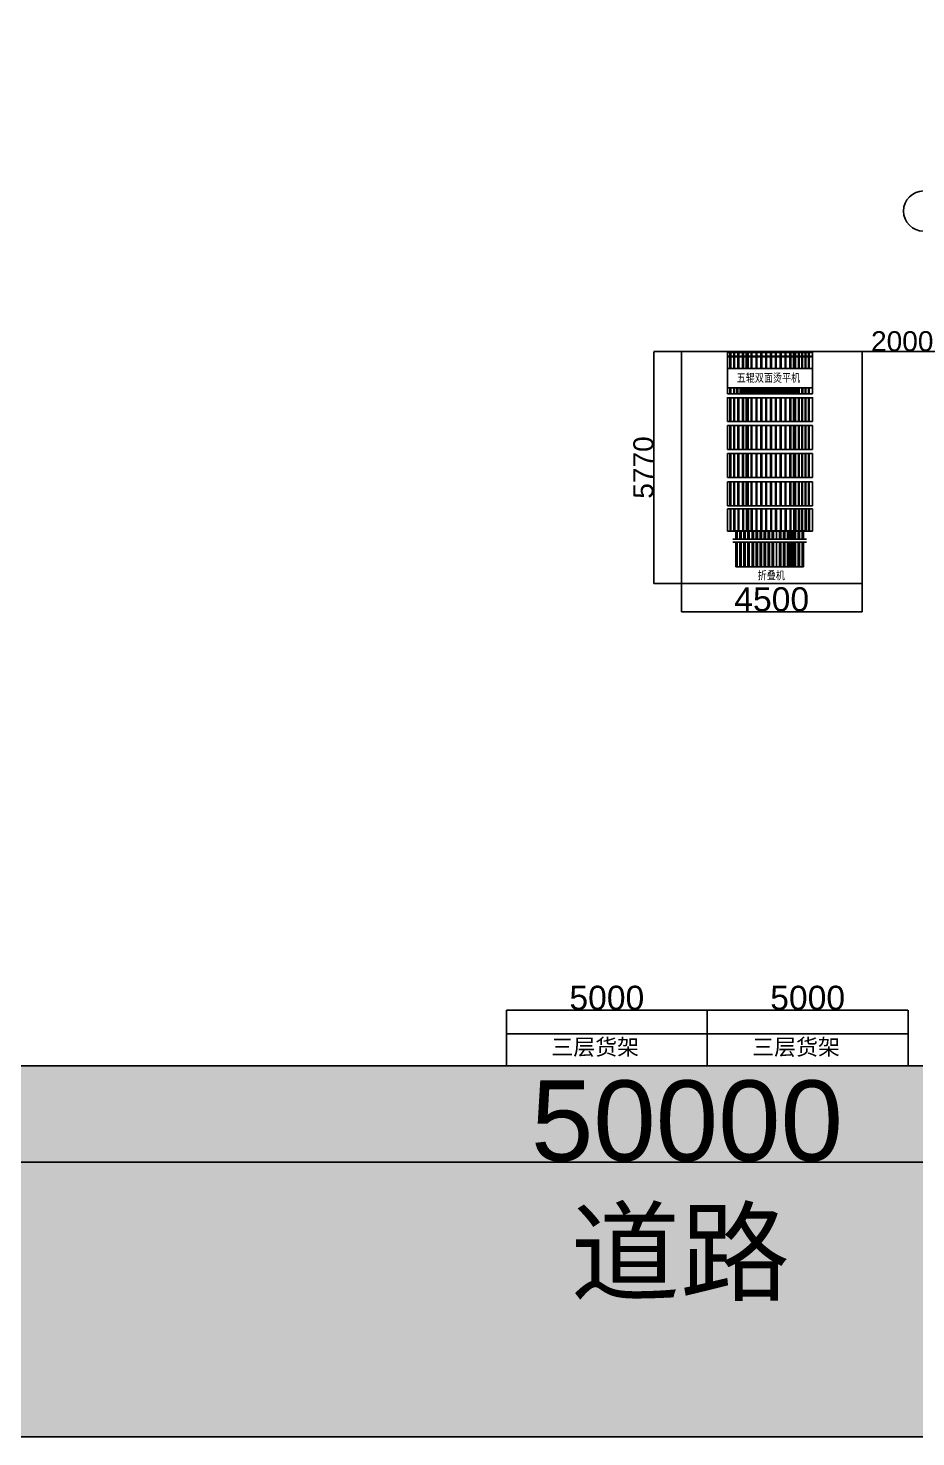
# Model space of a CAD drawing. Header units: millimetres. Extents: x 3806 to 246873, y -8027 to 78401.
# Drawn here: x 167454 to 189554, y 13906 to 48972 of the extents above; entities that cross this region are included whole.
import ezdxf

# ---------------------------------------------------------------- set-up
doc = ezdxf.new("R2010")
doc.units = ezdxf.units.MM
doc.header["$LTSCALE"] = 20
doc.layers.add('02', color=7, linetype='Continuous')
doc.styles.get("Standard").update_dxf_attribs({"font": 'arial.ttf', "height": 2000})
doc.styles.add('图纸中文说明', font='simplex.shx', dxfattribs={"width": 0.8, "bigfont": 'hztxt.shx'})
doc.dimstyles.new('ISO-25', dxfattribs={"dimtxt": 400, "dimasz": 2.5, "dimexe": 1.25, "dimexo": 0.625, "dimtad": 1, "dimtxsty": 'Standard', "dimcen": 2.5, "dimclrd": 1, "dimclre": 1, "dimclrt": 1, "dimadec": 0, "dimazin": 0, "dimtfac": 1, "dimtmove": 0, "dimatfit": 3, "dimfxl": 0, "dimarcsym": 0})

# ---------------------------------------------------------------- blocks, each defined once
blk = doc.blocks.new('*D96')
at = {"color": 1, "lineweight": -2, "transparency": 16777216}
for p, q in [((183716, 40920), (183028, 40920)), ((183030, 35152), (183030, 40917)), ((183716, 35150), (183028, 35150))]:
    blk.add_line(p, q, dxfattribs=at)
at = {"color": 1, "transparency": 16777216}
for points in [[(183029, 40917), (183030, 40917), (183030, 40920)], [(183029, 35152), (183030, 35152), (183030, 35150)]]:
    blk.add_solid(points, dxfattribs=at)
at = {"layer": 'Defpoints', "color": 0, "transparency": 16777216}
for p in [(183030, 40920), (183716, 40920), (183716, 35150)]:
    blk.add_point(p, dxfattribs=at)
at = {"color": 1, "transparency": 16777216, "insert": (182774, 38035), "char_height": 500, "attachment_point": 5, "rotation": 90}
blk.add_mtext('5770', dxfattribs=at)
blk = doc.blocks.new('*D97')
at = {"color": 1, "lineweight": -2, "transparency": 16777216}
for p, q in [((183716, 35149), (183716, 34443)), ((188216, 35149), (188216, 34443)), ((183719, 34444), (188214, 34444))]:
    blk.add_line(p, q, dxfattribs=at)
at = {"color": 1, "transparency": 16777216}
for points in [[(183719, 34444), (183719, 34444), (183716, 34444)], [(188214, 34444), (188214, 34444), (188216, 34444)]]:
    blk.add_solid(points, dxfattribs=at)
at = {"layer": 'Defpoints', "color": 0, "transparency": 16777216}
for p in [(183716, 35150), (188216, 35150), (188216, 34444)]:
    blk.add_point(p, dxfattribs=at)
at = {"color": 1, "transparency": 16777216, "insert": (185966, 34751), "char_height": 600, "attachment_point": 5}
blk.add_mtext('4500', dxfattribs=at)
blk = doc.blocks.new('*D115')
at = {"color": 1, "lineweight": -2, "transparency": 16777216}
for p, q in [((184361, 23939), (184361, 24525)), ((189359, 24524), (184364, 24524)), ((189361, 23939), (189361, 24525))]:
    blk.add_line(p, q, dxfattribs=at)
at = {"color": 1, "transparency": 16777216}
for points in [[(184364, 24525), (184364, 24524), (184361, 24524)], [(189359, 24525), (189359, 24524), (189361, 24524)]]:
    blk.add_solid(points, dxfattribs=at)
at = {"layer": 'Defpoints', "color": 0, "transparency": 16777216}
for p in [(184361, 24524), (184361, 23939), (189361, 23939)]:
    blk.add_point(p, dxfattribs=at)
at = {"color": 1, "transparency": 16777216, "insert": (186861, 24831), "char_height": 600, "attachment_point": 5}
blk.add_mtext('5000', dxfattribs=at)
blk = doc.blocks.new('*D116')
at = {"color": 1, "lineweight": -2, "transparency": 16777216}
for p, q in [((179361, 23939), (179361, 24525)), ((179364, 24524), (184359, 24524)), ((184361, 23939), (184361, 24525))]:
    blk.add_line(p, q, dxfattribs=at)
at = {"color": 1, "transparency": 16777216}
for points in [[(179364, 24524), (179364, 24523), (179361, 24524)], [(184359, 24524), (184359, 24523), (184361, 24524)]]:
    blk.add_solid(points, dxfattribs=at)
at = {"layer": 'Defpoints', "color": 0, "transparency": 16777216}
for p in [(184361, 24524), (179361, 23939), (184361, 23939)]:
    blk.add_point(p, dxfattribs=at)
at = {"color": 1, "transparency": 16777216, "insert": (181861, 24831), "char_height": 600, "attachment_point": 5}
blk.add_mtext('5000', dxfattribs=at)
blk = doc.blocks.new('*D129')
at = {"color": 1, "lineweight": -2, "transparency": 16777216}
for p, q in [((188216, 40920), (188216, 40921)), ((190214, 40920), (188219, 40920)), ((190216, 40920), (190216, 40921))]:
    blk.add_line(p, q, dxfattribs=at)
at = {"color": 1, "transparency": 16777216}
for points in [[(188219, 40920), (188219, 40919), (188216, 40920)], [(190214, 40920), (190214, 40919), (190216, 40920)]]:
    blk.add_solid(points, dxfattribs=at)
at = {"layer": 'Defpoints', "color": 0, "transparency": 16777216}
for p in [(188216, 40920), (188216, 40920), (190216, 40920)]:
    blk.add_point(p, dxfattribs=at)
at = {"color": 1, "transparency": 16777216, "insert": (189216, 41175), "char_height": 500, "attachment_point": 5}
blk.add_mtext('2000', dxfattribs=at)
blk = doc.blocks.new('*D166')
at = {"color": 1, "lineweight": -2, "transparency": 16777216}
for p, q in [((158856, 23138), (158856, 20740)), ((208856, 23138), (208856, 20740)), ((158859, 20742), (208854, 20742))]:
    blk.add_line(p, q, dxfattribs=at)
at = {"color": 1, "transparency": 16777216}
for points in [[(158859, 20742), (158859, 20741), (158856, 20742)], [(208854, 20742), (208854, 20741), (208856, 20742)]]:
    blk.add_solid(points, dxfattribs=at)
at = {"layer": 'Defpoints', "color": 0, "transparency": 16777216}
for p in [(158856, 23139), (208856, 23139), (208856, 20742)]:
    blk.add_point(p, dxfattribs=at)
at = {"color": 1, "transparency": 16777216, "insert": (183856, 21763), "char_height": 2000, "attachment_point": 5}
blk.add_mtext('50000', dxfattribs=at)

msp = doc.modelspace()

# ---------------------------------------------------------------- hatches: boundary and pattern name
h = msp.add_hatch()
h.set_pattern_fill('GRAVEL', color=9, scale=100)
h.paths.add_polyline_path([(237063.315, 13905.616), (237063.315, 23138.753), (207856.182, 23138.753), (207856.182, 20638.753), (207806.182, 20638.753, -0.414213562), (205306.182, 23138.753, -0.414213562), (202806.182, 20638.753), (202756.182, 20638.753), (202756.182, 23138.753), (133425.001, 23138.753), (133425.001, 13905.616)])
h.paths.add_polyline_path([(179480.33, 19684.218), (188249.77, 19684.218), (188249.77, 23805.637), (179480.33, 23805.637)], flags=9)
h.paths.add_polyline_path([(223761.33, 16678.882), (230482.001, 16678.882), (230482.001, 20539.217), (223761.33, 20539.217)], flags=24)
h.paths.add_polyline_path([(180356.387, 16678.882), (187077.057, 16678.882), (187077.057, 20539.217), (180356.387, 20539.217)], flags=24)
h.paths.add_polyline_path([(139951.311, 16678.882), (146671.982, 16678.882), (146671.982, 20539.217), (139951.311, 20539.217)], flags=24)
h.paths.add_polyline_path([(202388.187, 14169.672), (208178.69, 14169.672), (208178.69, 19960.175), (202388.187, 19960.175)], flags=24)

# ---------------------------------------------------------------- linework, layer by layer
at = {"color": 254}
for p, q in [((184862.712, 40497.166), (184862.712, 39870.922)), ((186977.574, 40497.166), (186977.574, 39870.922)), ((186835.002, 36460.923), (184999.593, 36460.923)), ((185073.399, 35562.401), (186761.476, 35562.401))]:
    msp.add_line(p, q, dxfattribs=at)
at = {"color": 255}
msp.add_lwpolyline([(207806.182, 58138.753), (208856.182, 58138.753), (208856.182, 23138.753), (158856.182, 23138.753), (158856.182, 58138.753), (158906.182, 58138.753)], dxfattribs=at)
at = {"color": 254}
for points in [[(188216.182, 40919.569), (183716.182, 40919.569), (183716.182, 35149.569), (188216.182, 35149.569)], [(179361.225, 23138.753), (179361.225, 23938.753), (184361.225, 23938.753), (184361.225, 23138.753)], [(184361.225, 23138.753), (184361.225, 23938.753), (189361.225, 23938.753), (189361.225, 23138.753)]]:
    msp.add_lwpolyline(points, close=True, dxfattribs=at)
at = {"color": 254, "linetype": 'Continuous', "lineweight": 30, "ltscale": 0.2, "flags": 128}
for points in [[(185120.561, 40907.25), (185120.692, 40905.895), (185121.083, 40904.559), (185121.729, 40903.263), (185122.62, 40902.025), (185123.744, 40900.864), (185125.083, 40899.795), (185126.618, 40898.835), (185128.327, 40897.998), (185130.186, 40897.296), (185132.166, 40896.738), (185134.239, 40896.335), (185136.375, 40896.09), (185138.542, 40896.008)], [(185158.671, 40896.008), (185160.838, 40896.09), (185162.974, 40896.335), (185165.047, 40896.738), (185167.028, 40897.296), (185168.886, 40897.998), (185170.595, 40898.835), (185172.131, 40899.795), (185173.47, 40900.864), (185174.593, 40902.025), (185175.484, 40903.263), (185176.13, 40904.559), (185176.522, 40905.895), (185176.653, 40907.25)], [(185233.953, 40907.25), (185234.084, 40905.895), (185234.475, 40904.559), (185235.121, 40903.263), (185236.012, 40902.025), (185237.136, 40900.864), (185238.475, 40899.795), (185240.01, 40898.835), (185241.72, 40897.998), (185243.578, 40897.296), (185245.558, 40896.738), (185247.631, 40896.335), (185249.767, 40896.09), (185251.934, 40896.008)]]:
    msp.add_lwpolyline(points, dxfattribs=at)
msp.add_lwpolyline([(133425.001, 13905.616), (237063.315, 13905.616), (237063.315, 23138.753), (133425.001, 23138.753)], close=True)
msp.add_lwpolyline([(164956.182, 23138.753), (202806.182, 23138.753)])
at = {"color": 3}
msp.add_circle((189747.207, 44419.569), 500, dxfattribs=at)
at = {"color": 254, "linetype": 'Continuous', "lineweight": 30, "ltscale": 0.2, "extrusion": (0, 0, -1)}
for centre, major_axis, start_param, end_param in [((185138.542, 40907.275), (-18.25, 0), -1.570796327, 0), ((185158.671, 40907.275), (18.25, 0), 0, 1.570796327), ((185251.934, 40907.275), (-18.25, 0), -1.570796327, 0)]:
    msp.add_ellipse(centre, major_axis=major_axis, ratio=0.625304025, start_param=start_param, end_param=end_param, dxfattribs=at)
at = {"layer": '02', "color": 254}
for p, q in [((184862.712, 40899.741), (186977.574, 40899.741)), ((184862.712, 40899.741), (184862.712, 40497.166)), ((184862.712, 40807.09), (186977.574, 40807.09)), ((184862.712, 40786.961), (186977.574, 40786.961)), ((184924.956, 40899.741), (184924.956, 40497.166)), ((184945.085, 40899.741), (184945.085, 40497.166)), ((185021.221, 40899.741), (185021.221, 40497.166)), ((185041.349, 40899.741), (185041.349, 40497.166)), ((185125.842, 40899.741), (185125.842, 40497.166)), ((185145.971, 40899.741), (185145.971, 40497.166)), ((185242.637, 40899.741), (185242.637, 40497.166)), ((185262.766, 40899.741), (185262.766, 40497.166)), ((185333.887, 40899.741), (185333.887, 40497.166)), ((185333.887, 40899.741), (185333.887, 40497.166)), ((185333.887, 40899.741), (185333.887, 40497.166)), ((185354.016, 40899.741), (185354.016, 40497.166)), ((185354.016, 40899.741), (185354.016, 40497.166)), ((185354.016, 40899.741), (185354.016, 40497.166)), ((185363.41, 40899.741), (185363.41, 40497.166)), ((185383.538, 40899.741), (185383.538, 40497.166)), ((185454.66, 40899.741), (185454.66, 40497.166)), ((185454.66, 40899.741), (185454.66, 40497.166)), ((185454.66, 40899.741), (185454.66, 40497.166)), ((185454.66, 40899.741), (185454.66, 40497.166)), ((185474.789, 40899.741), (185474.789, 40497.166)), ((185474.789, 40899.741), (185474.789, 40497.166)), ((185474.789, 40899.741), (185474.789, 40497.166)), ((185474.789, 40899.741), (185474.789, 40497.166)), ((185575.433, 40899.741), (185575.433, 40497.166)), ((185575.433, 40899.741), (185575.433, 40497.166)), ((185575.433, 40899.741), (185575.433, 40497.166)), ((185575.433, 40899.741), (185575.433, 40497.166)), ((185595.562, 40899.741), (185595.562, 40497.166)), ((185595.562, 40899.741), (185595.562, 40497.166)), ((185595.562, 40899.741), (185595.562, 40497.166)), ((185595.562, 40899.741), (185595.562, 40497.166)), ((185696.205, 40899.741), (185696.205, 40497.166)), ((185696.205, 40899.741), (185696.205, 40497.166)), ((185716.334, 40899.741), (185716.334, 40497.166)), ((185716.334, 40899.741), (185716.334, 40497.166)), ((185816.978, 40899.741), (185816.978, 40497.166)), ((185816.978, 40899.741), (185816.978, 40497.166)), ((185837.107, 40899.741), (185837.107, 40497.166)), ((185837.107, 40899.741), (185837.107, 40497.166)), ((185937.751, 40899.741), (185937.751, 40497.166)), ((185937.751, 40899.741), (185937.751, 40497.166)), ((185937.751, 40899.741), (185937.751, 40497.166)), ((185937.751, 40899.741), (185937.751, 40497.166)), ((185957.879, 40899.741), (185957.879, 40497.166)), ((185957.879, 40899.741), (185957.879, 40497.166)), ((185957.879, 40899.741), (185957.879, 40497.166)), ((185957.879, 40899.741), (185957.879, 40497.166)), ((186058.523, 40899.741), (186058.523, 40497.166)), ((186058.523, 40899.741), (186058.523, 40497.166)), ((186058.523, 40899.741), (186058.523, 40497.166)), ((186058.523, 40899.741), (186058.523, 40497.166)), ((186058.523, 40899.741), (186058.523, 40497.166)), ((186078.652, 40899.741), (186078.652, 40497.166)), ((186078.652, 40899.741), (186078.652, 40497.166)), ((186078.652, 40899.741), (186078.652, 40497.166)), ((186078.652, 40899.741), (186078.652, 40497.166)), ((186078.652, 40899.741), (186078.652, 40497.166)), ((186179.296, 40899.741), (186179.296, 40497.166)), ((186179.296, 40899.741), (186179.296, 40497.166)), ((186179.296, 40899.741), (186179.296, 40497.166)), ((186199.425, 40899.741), (186199.425, 40497.166)), ((186199.425, 40899.741), (186199.425, 40497.166)), ((186199.425, 40899.741), (186199.425, 40497.166)), ((186300.069, 40899.741), (186300.069, 40497.166)), ((186320.197, 40899.741), (186320.197, 40497.166)), ((186420.841, 40899.741), (186420.841, 40497.166)), ((186420.841, 40899.741), (186420.841, 40497.166)), ((186420.841, 40899.741), (186420.841, 40497.166)), ((186440.97, 40899.741), (186440.97, 40497.166)), ((186440.97, 40899.741), (186440.97, 40497.166)), ((186440.97, 40899.741), (186440.97, 40497.166)), ((186512.092, 40899.741), (186512.092, 40497.166)), ((186512.092, 40899.741), (186512.092, 40497.166)), ((186512.092, 40899.741), (186512.092, 40497.166)), ((186532.22, 40899.741), (186532.22, 40497.166)), ((186532.22, 40899.741), (186532.22, 40497.166)), ((186532.22, 40899.741), (186532.22, 40497.166)), ((186541.614, 40899.741), (186541.614, 40497.166)), ((186541.614, 40899.741), (186541.614, 40497.166)), ((186541.614, 40899.741), (186541.614, 40497.166)), ((186541.614, 40899.741), (186541.614, 40497.166)), ((186561.743, 40899.741), (186561.743, 40497.166)), ((186561.743, 40899.741), (186561.743, 40497.166)), ((186561.743, 40899.741), (186561.743, 40497.166)), ((186561.743, 40899.741), (186561.743, 40497.166)), ((186632.864, 40899.741), (186632.864, 40497.166)), ((186652.993, 40899.741), (186652.993, 40497.166)), ((186713.062, 40899.741), (186713.062, 40497.166)), ((186733.191, 40899.741), (186733.191, 40497.166)), ((186798.47, 40899.741), (186798.47, 40497.166)), ((186818.599, 40899.741), (186818.599, 40497.166)), ((186881.899, 40899.741), (186881.899, 40497.166)), ((186902.028, 40899.741), (186902.028, 40497.166)), ((186977.574, 40899.741), (186977.574, 40497.166)), ((184862.712, 40497.166), (186977.574, 40497.166)), ((184963.355, 40497.166), (186876.931, 40497.166)), ((184862.712, 40015.567), (186977.574, 40015.567)), ((184924.956, 40015.567), (184924.956, 39870.922)), ((184945.085, 40015.567), (184945.085, 39870.922)), ((185021.221, 40015.567), (185021.221, 39870.922)), ((185041.349, 40015.567), (185041.349, 39870.922)), ((185100.217, 40015.567), (185100.217, 39870.922)), ((185120.345, 40015.567), (185120.345, 39870.922)), ((185182.251, 40015.567), (185182.251, 39870.922)), ((185202.38, 40015.567), (185202.38, 39870.922)), ((185242.637, 40015.567), (185242.637, 39870.922)), ((185262.766, 40015.567), (185262.766, 39870.922)), ((185273.501, 40015.567), (185273.501, 39948.471)), ((185273.501, 40015.567), (185273.501, 39870.922)), ((185293.63, 40015.567), (185293.63, 39948.471)), ((185293.63, 40015.567), (185293.63, 39870.922)), ((185303.023, 40015.567), (185303.023, 39870.922)), ((185323.152, 40015.567), (185323.152, 39870.922)), ((185333.887, 40015.567), (185333.887, 39948.471)), ((185333.887, 40015.567), (185333.887, 39948.471)), ((185333.887, 40015.567), (185333.887, 39870.922)), ((185354.016, 40015.567), (185354.016, 39948.471)), ((185354.016, 40015.567), (185354.016, 39948.471)), ((185354.016, 40015.567), (185354.016, 39870.922)), ((185363.41, 40015.567), (185363.41, 39870.922)), ((185383.538, 40015.567), (185383.538, 39870.922)), ((185394.274, 40015.567), (185394.274, 39948.471)), ((185394.274, 40015.567), (185394.274, 39948.471)), ((185394.274, 40015.567), (185394.274, 39948.471)), ((185394.274, 40015.567), (185394.274, 39870.922)), ((185414.403, 40015.567), (185414.403, 39948.471)), ((185414.403, 40015.567), (185414.403, 39948.471)), ((185414.403, 40015.567), (185414.403, 39948.471)), ((185414.403, 40015.567), (185414.403, 39870.922)), ((185454.66, 40015.567), (185454.66, 39948.471)), ((185454.66, 40015.567), (185454.66, 39948.471)), ((185454.66, 40015.567), (185454.66, 39948.471)), ((185454.66, 40015.567), (185454.66, 39870.922)), ((185474.789, 40015.567), (185474.789, 39948.471)), ((185474.789, 40015.567), (185474.789, 39948.471)), ((185474.789, 40015.567), (185474.789, 39948.471)), ((185474.789, 40015.567), (185474.789, 39870.922)), ((185515.046, 40015.567), (185515.046, 39948.471)), ((185515.046, 40015.567), (185515.046, 39948.471)), ((185515.046, 40015.567), (185515.046, 39948.471)), ((185515.046, 40015.567), (185515.046, 39948.471)), ((185515.046, 40015.567), (185515.046, 39870.922)), ((185535.175, 40015.567), (185535.175, 39948.471)), ((185535.175, 40015.567), (185535.175, 39948.471)), ((185535.175, 40015.567), (185535.175, 39948.471)), ((185535.175, 40015.567), (185535.175, 39948.471)), ((185535.175, 40015.567), (185535.175, 39870.922)), ((185575.433, 40015.567), (185575.433, 39948.471)), ((185575.433, 40015.567), (185575.433, 39948.471)), ((185575.433, 40015.567), (185575.433, 39948.471)), ((185575.433, 40015.567), (185575.433, 39870.922)), ((185595.562, 40015.567), (185595.562, 39948.471)), ((185595.562, 40015.567), (185595.562, 39948.471)), ((185595.562, 40015.567), (185595.562, 39948.471)), ((185595.562, 40015.567), (185595.562, 39870.922)), ((185635.819, 40015.567), (185635.819, 39948.471)), ((185635.819, 40015.567), (185635.819, 39948.471)), ((185635.819, 40015.567), (185635.819, 39870.922)), ((185655.948, 40015.567), (185655.948, 39948.471)), ((185655.948, 40015.567), (185655.948, 39948.471)), ((185655.948, 40015.567), (185655.948, 39870.922)), ((185696.205, 40015.567), (185696.205, 39948.471)), ((185696.205, 40015.567), (185696.205, 39870.922)), ((185716.334, 40015.567), (185716.334, 39948.471)), ((185716.334, 40015.567), (185716.334, 39870.922)), ((185756.592, 40015.567), (185756.592, 39870.922)), ((185776.72, 40015.567), (185776.72, 39870.922)), ((185816.978, 40015.567), (185816.978, 39948.471)), ((185816.978, 40015.567), (185816.978, 39870.922)), ((185837.107, 40015.567), (185837.107, 39948.471)), ((185837.107, 40015.567), (185837.107, 39870.922)), ((185877.364, 40015.567), (185877.364, 39948.471)), ((185877.364, 40015.567), (185877.364, 39948.471)), ((185877.364, 40015.567), (185877.364, 39870.922)), ((185897.493, 40015.567), (185897.493, 39948.471)), ((185897.493, 40015.567), (185897.493, 39948.471)), ((185897.493, 40015.567), (185897.493, 39870.922)), ((185937.751, 40015.567), (185937.751, 39948.471)), ((185937.751, 40015.567), (185937.751, 39948.471)), ((185937.751, 40015.567), (185937.751, 39948.471)), ((185937.751, 40015.567), (185937.751, 39870.922)), ((185957.879, 40015.567), (185957.879, 39948.471)), ((185957.879, 40015.567), (185957.879, 39948.471)), ((185957.879, 40015.567), (185957.879, 39948.471)), ((185957.879, 40015.567), (185957.879, 39870.922)), ((185998.137, 40015.567), (185998.137, 39948.471)), ((185998.137, 40015.567), (185998.137, 39948.471)), ((185998.137, 40015.567), (185998.137, 39948.471)), ((185998.137, 40015.567), (185998.137, 39870.922)), ((186018.266, 40015.567), (186018.266, 39948.471)), ((186018.266, 40015.567), (186018.266, 39948.471)), ((186018.266, 40015.567), (186018.266, 39948.471)), ((186018.266, 40015.567), (186018.266, 39870.922)), ((186058.523, 40015.567), (186058.523, 39948.471)), ((186058.523, 40015.567), (186058.523, 39948.471)), ((186058.523, 40015.567), (186058.523, 39948.471)), ((186058.523, 40015.567), (186058.523, 39948.471)), ((186058.523, 40015.567), (186058.523, 39870.922)), ((186078.652, 40015.567), (186078.652, 39948.471)), ((186078.652, 40015.567), (186078.652, 39948.471)), ((186078.652, 40015.567), (186078.652, 39948.471)), ((186078.652, 40015.567), (186078.652, 39948.471)), ((186078.652, 40015.567), (186078.652, 39870.922)), ((186118.91, 40015.567), (186118.91, 39948.471)), ((186118.91, 40015.567), (186118.91, 39948.471)), ((186118.91, 40015.567), (186118.91, 39948.471)), ((186118.91, 40015.567), (186118.91, 39870.922)), ((186139.038, 40015.567), (186139.038, 39948.471)), ((186139.038, 40015.567), (186139.038, 39948.471)), ((186139.038, 40015.567), (186139.038, 39948.471)), ((186139.038, 40015.567), (186139.038, 39870.922)), ((186179.296, 40015.567), (186179.296, 39948.471)), ((186179.296, 40015.567), (186179.296, 39948.471)), ((186179.296, 40015.567), (186179.296, 39870.922)), ((186199.425, 40015.567), (186199.425, 39948.471)), ((186199.425, 40015.567), (186199.425, 39948.471)), ((186199.425, 40015.567), (186199.425, 39870.922)), ((186239.682, 40015.567), (186239.682, 39948.471)), ((186239.682, 40015.567), (186239.682, 39870.922)), ((186259.811, 40015.567), (186259.811, 39948.471)), ((186259.811, 40015.567), (186259.811, 39870.922)), ((186300.069, 40015.567), (186300.069, 39870.922)), ((186320.197, 40015.567), (186320.197, 39870.922)), ((186360.455, 40015.567), (186360.455, 39948.471)), ((186360.455, 40015.567), (186360.455, 39870.922)), ((186380.584, 40015.567), (186380.584, 39948.471)), ((186380.584, 40015.567), (186380.584, 39870.922)), ((186420.841, 40015.567), (186420.841, 39948.471)), ((186420.841, 40015.567), (186420.841, 39948.471)), ((186420.841, 40015.567), (186420.841, 39870.922)), ((186440.97, 40015.567), (186440.97, 39948.471)), ((186440.97, 40015.567), (186440.97, 39948.471)), ((186440.97, 40015.567), (186440.97, 39870.922)), ((186481.227, 40015.567), (186481.227, 39948.471)), ((186481.227, 40015.567), (186481.227, 39948.471)), ((186481.227, 40015.567), (186481.227, 39948.471)), ((186481.227, 40015.567), (186481.227, 39870.922)), ((186501.356, 40015.567), (186501.356, 39948.471)), ((186501.356, 40015.567), (186501.356, 39948.471)), ((186501.356, 40015.567), (186501.356, 39948.471)), ((186501.356, 40015.567), (186501.356, 39870.922)), ((186512.092, 40015.567), (186512.092, 39948.471)), ((186512.092, 40015.567), (186512.092, 39948.471)), ((186512.092, 40015.567), (186512.092, 39870.922)), ((186532.22, 40015.567), (186532.22, 39948.471)), ((186532.22, 40015.567), (186532.22, 39948.471)), ((186532.22, 40015.567), (186532.22, 39870.922)), ((186541.614, 40015.567), (186541.614, 39948.471)), ((186541.614, 40015.567), (186541.614, 39948.471)), ((186541.614, 40015.567), (186541.614, 39948.471)), ((186541.614, 40015.567), (186541.614, 39870.922)), ((186561.743, 40015.567), (186561.743, 39948.471)), ((186561.743, 40015.567), (186561.743, 39948.471)), ((186561.743, 40015.567), (186561.743, 39948.471)), ((186561.743, 40015.567), (186561.743, 39870.922)), ((186572.478, 40015.567), (186572.478, 39948.471)), ((186572.478, 40015.567), (186572.478, 39870.922)), ((186592.607, 40015.567), (186592.607, 39948.471)), ((186592.607, 40015.567), (186592.607, 39870.922)), ((186602, 40015.567), (186602, 39948.471)), ((186602, 40015.567), (186602, 39948.471)), ((186602, 40015.567), (186602, 39948.471)), ((186602, 40015.567), (186602, 39870.922)), ((186622.129, 40015.567), (186622.129, 39948.471)), ((186622.129, 40015.567), (186622.129, 39948.471)), ((186622.129, 40015.567), (186622.129, 39948.471)), ((186622.129, 40015.567), (186622.129, 39870.922)), ((186632.864, 40015.567), (186632.864, 39870.922)), ((186652.993, 40015.567), (186652.993, 39870.922)), ((186719.244, 40015.567), (186719.244, 39870.922)), ((186739.373, 40015.567), (186739.373, 39870.922)), ((186798.47, 40015.567), (186798.47, 39870.922)), ((186818.599, 40015.567), (186818.599, 39870.922)), ((186881.899, 40015.567), (186881.899, 39870.922)), ((186902.028, 40015.567), (186902.028, 39870.922)), ((184862.712, 39870.922), (186977.574, 39870.922)), ((184862.712, 39784.183), (184862.712, 39182.748)), ((184862.712, 39771.283), (186977.574, 39771.283)), ((184924.956, 39784.183), (184924.956, 39182.748)), ((184945.085, 39784.183), (184945.085, 39182.748)), ((185021.221, 39784.183), (185021.221, 39182.748)), ((185041.349, 39784.183), (185041.349, 39182.748)), ((185125.842, 39784.183), (185125.842, 39182.748)), ((185145.971, 39784.183), (185145.971, 39182.748)), ((185242.637, 39784.183), (185242.637, 39182.748)), ((185262.766, 39784.183), (185262.766, 39182.748)), ((185333.887, 39784.183), (185333.887, 39182.748)), ((185333.887, 39784.183), (185333.887, 39182.748)), ((185333.887, 39784.183), (185333.887, 39182.748)), ((185354.016, 39784.183), (185354.016, 39182.748)), ((185354.016, 39784.183), (185354.016, 39182.748)), ((185354.016, 39784.183), (185354.016, 39182.748)), ((185363.41, 39784.183), (185363.41, 39182.748)), ((185383.538, 39784.183), (185383.538, 39182.748)), ((185454.66, 39784.183), (185454.66, 39182.748)), ((185454.66, 39784.183), (185454.66, 39182.748)), ((185454.66, 39784.183), (185454.66, 39182.748)), ((185454.66, 39784.183), (185454.66, 39182.748)), ((185474.789, 39784.183), (185474.789, 39182.748)), ((185474.789, 39784.183), (185474.789, 39182.748)), ((185474.789, 39784.183), (185474.789, 39182.748)), ((185474.789, 39784.183), (185474.789, 39182.748)), ((185575.433, 39784.183), (185575.433, 39182.748)), ((185575.433, 39784.183), (185575.433, 39182.748)), ((185575.433, 39784.183), (185575.433, 39182.748)), ((185575.433, 39784.183), (185575.433, 39182.748)), ((185595.562, 39784.183), (185595.562, 39182.748)), ((185595.562, 39784.183), (185595.562, 39182.748)), ((185595.562, 39784.183), (185595.562, 39182.748)), ((185595.562, 39784.183), (185595.562, 39182.748)), ((185696.205, 39784.183), (185696.205, 39182.748)), ((185696.205, 39784.183), (185696.205, 39182.748)), ((185716.334, 39784.183), (185716.334, 39182.748)), ((185716.334, 39784.183), (185716.334, 39182.748)), ((185816.978, 39784.183), (185816.978, 39182.748)), ((185816.978, 39784.183), (185816.978, 39182.748)), ((185837.107, 39784.183), (185837.107, 39182.748)), ((185837.107, 39784.183), (185837.107, 39182.748)), ((185937.751, 39784.183), (185937.751, 39182.748)), ((185937.751, 39784.183), (185937.751, 39182.748)), ((185937.751, 39784.183), (185937.751, 39182.748)), ((185937.751, 39784.183), (185937.751, 39182.748)), ((185957.879, 39784.183), (185957.879, 39182.748)), ((185957.879, 39784.183), (185957.879, 39182.748)), ((185957.879, 39784.183), (185957.879, 39182.748)), ((185957.879, 39784.183), (185957.879, 39182.748)), ((186058.523, 39784.183), (186058.523, 39182.748)), ((186058.523, 39784.183), (186058.523, 39182.748)), ((186058.523, 39784.183), (186058.523, 39182.748)), ((186058.523, 39784.183), (186058.523, 39182.748)), ((186058.523, 39784.183), (186058.523, 39182.748)), ((186078.652, 39784.183), (186078.652, 39182.748)), ((186078.652, 39784.183), (186078.652, 39182.748)), ((186078.652, 39784.183), (186078.652, 39182.748)), ((186078.652, 39784.183), (186078.652, 39182.748)), ((186078.652, 39784.183), (186078.652, 39182.748)), ((186179.296, 39784.183), (186179.296, 39182.748)), ((186179.296, 39784.183), (186179.296, 39182.748)), ((186179.296, 39784.183), (186179.296, 39182.748)), ((186199.425, 39784.183), (186199.425, 39182.748)), ((186199.425, 39784.183), (186199.425, 39182.748)), ((186199.425, 39784.183), (186199.425, 39182.748)), ((186300.069, 39784.183), (186300.069, 39182.748)), ((186320.197, 39784.183), (186320.197, 39182.748)), ((186420.841, 39784.183), (186420.841, 39182.748)), ((186420.841, 39784.183), (186420.841, 39182.748)), ((186420.841, 39784.183), (186420.841, 39182.748)), ((186440.97, 39784.183), (186440.97, 39182.748)), ((186440.97, 39784.183), (186440.97, 39182.748)), ((186440.97, 39784.183), (186440.97, 39182.748)), ((186512.092, 39784.183), (186512.092, 39182.748)), ((186512.092, 39784.183), (186512.092, 39182.748)), ((186512.092, 39784.183), (186512.092, 39182.748)), ((186532.22, 39784.183), (186532.22, 39182.748)), ((186532.22, 39784.183), (186532.22, 39182.748)), ((186532.22, 39784.183), (186532.22, 39182.748)), ((186541.614, 39784.183), (186541.614, 39182.748)), ((186541.614, 39784.183), (186541.614, 39182.748)), ((186541.614, 39784.183), (186541.614, 39182.748)), ((186541.614, 39784.183), (186541.614, 39182.748)), ((186561.743, 39784.183), (186561.743, 39182.748)), ((186561.743, 39784.183), (186561.743, 39182.748)), ((186561.743, 39784.183), (186561.743, 39182.748)), ((186561.743, 39784.183), (186561.743, 39182.748)), ((186632.864, 39784.183), (186632.864, 39182.748)), ((186652.993, 39784.183), (186652.993, 39182.748)), ((186713.062, 39784.183), (186713.062, 39182.748)), ((186733.191, 39784.183), (186733.191, 39182.748)), ((186798.47, 39784.183), (186798.47, 39182.748)), ((186818.599, 39784.183), (186818.599, 39182.748)), ((186881.899, 39784.183), (186881.899, 39182.748)), ((186902.028, 39784.183), (186902.028, 39182.748)), ((186977.574, 39784.183), (186977.574, 39182.748)), ((184862.712, 39182.748), (186977.574, 39182.748)), ((184862.712, 39083.031), (186977.574, 39083.031)), ((184862.712, 39083.031), (184862.712, 38481.596)), ((184924.956, 39083.031), (184924.956, 38481.596)), ((184945.085, 39083.031), (184945.085, 38481.596)), ((185021.221, 39083.031), (185021.221, 38481.596)), ((185041.349, 39083.031), (185041.349, 38481.596)), ((185125.842, 39083.031), (185125.842, 38481.596)), ((185145.971, 39083.031), (185145.971, 38481.596)), ((185242.637, 39083.031), (185242.637, 38481.596)), ((185262.766, 39083.031), (185262.766, 38481.596)), ((185333.887, 39083.031), (185333.887, 38481.596)), ((185333.887, 39083.031), (185333.887, 38481.596)), ((185333.887, 39083.031), (185333.887, 38481.596)), ((185354.016, 39083.031), (185354.016, 38481.596)), ((185354.016, 39083.031), (185354.016, 38481.596)), ((185354.016, 39083.031), (185354.016, 38481.596)), ((185363.41, 39083.031), (185363.41, 38481.596)), ((185383.538, 39083.031), (185383.538, 38481.596)), ((185454.66, 39083.031), (185454.66, 38481.596)), ((185454.66, 39083.031), (185454.66, 38481.596)), ((185454.66, 39083.031), (185454.66, 38481.596)), ((185454.66, 39083.031), (185454.66, 38481.596)), ((185474.789, 39083.031), (185474.789, 38481.596)), ((185474.789, 39083.031), (185474.789, 38481.596)), ((185474.789, 39083.031), (185474.789, 38481.596)), ((185474.789, 39083.031), (185474.789, 38481.596)), ((185575.433, 39083.031), (185575.433, 38481.596)), ((185575.433, 39083.031), (185575.433, 38481.596)), ((185575.433, 39083.031), (185575.433, 38481.596)), ((185575.433, 39083.031), (185575.433, 38481.596)), ((185595.562, 39083.031), (185595.562, 38481.596)), ((185595.562, 39083.031), (185595.562, 38481.596)), ((185595.562, 39083.031), (185595.562, 38481.596)), ((185595.562, 39083.031), (185595.562, 38481.596)), ((185696.205, 39083.031), (185696.205, 38481.596)), ((185696.205, 39083.031), (185696.205, 38481.596)), ((185716.334, 39083.031), (185716.334, 38481.596)), ((185716.334, 39083.031), (185716.334, 38481.596)), ((185816.978, 39083.031), (185816.978, 38481.596)), ((185816.978, 39083.031), (185816.978, 38481.596)), ((185837.107, 39083.031), (185837.107, 38481.596)), ((185837.107, 39083.031), (185837.107, 38481.596)), ((185937.751, 39083.031), (185937.751, 38481.596)), ((185937.751, 39083.031), (185937.751, 38481.596)), ((185937.751, 39083.031), (185937.751, 38481.596)), ((185937.751, 39083.031), (185937.751, 38481.596)), ((185957.879, 39083.031), (185957.879, 38481.596)), ((185957.879, 39083.031), (185957.879, 38481.596)), ((185957.879, 39083.031), (185957.879, 38481.596)), ((185957.879, 39083.031), (185957.879, 38481.596)), ((186058.523, 39083.031), (186058.523, 38481.596)), ((186058.523, 39083.031), (186058.523, 38481.596)), ((186058.523, 39083.031), (186058.523, 38481.596)), ((186058.523, 39083.031), (186058.523, 38481.596)), ((186058.523, 39083.031), (186058.523, 38481.596)), ((186078.652, 39083.031), (186078.652, 38481.596)), ((186078.652, 39083.031), (186078.652, 38481.596)), ((186078.652, 39083.031), (186078.652, 38481.596)), ((186078.652, 39083.031), (186078.652, 38481.596)), ((186078.652, 39083.031), (186078.652, 38481.596)), ((186179.296, 39083.031), (186179.296, 38481.596)), ((186179.296, 39083.031), (186179.296, 38481.596)), ((186179.296, 39083.031), (186179.296, 38481.596)), ((186199.425, 39083.031), (186199.425, 38481.596)), ((186199.425, 39083.031), (186199.425, 38481.596)), ((186199.425, 39083.031), (186199.425, 38481.596)), ((186300.069, 39083.031), (186300.069, 38481.596)), ((186320.197, 39083.031), (186320.197, 38481.596)), ((186420.841, 39083.031), (186420.841, 38481.596)), ((186420.841, 39083.031), (186420.841, 38481.596)), ((186420.841, 39083.031), (186420.841, 38481.596)), ((186440.97, 39083.031), (186440.97, 38481.596)), ((186440.97, 39083.031), (186440.97, 38481.596)), ((186440.97, 39083.031), (186440.97, 38481.596)), ((186512.092, 39083.031), (186512.092, 38481.596)), ((186512.092, 39083.031), (186512.092, 38481.596)), ((186512.092, 39083.031), (186512.092, 38481.596)), ((186532.22, 39083.031), (186532.22, 38481.596)), ((186532.22, 39083.031), (186532.22, 38481.596)), ((186532.22, 39083.031), (186532.22, 38481.596)), ((186541.614, 39083.031), (186541.614, 38481.596)), ((186541.614, 39083.031), (186541.614, 38481.596)), ((186541.614, 39083.031), (186541.614, 38481.596)), ((186541.614, 39083.031), (186541.614, 38481.596)), ((186561.743, 39083.031), (186561.743, 38481.596)), ((186561.743, 39083.031), (186561.743, 38481.596)), ((186561.743, 39083.031), (186561.743, 38481.596)), ((186561.743, 39083.031), (186561.743, 38481.596)), ((186632.864, 39083.031), (186632.864, 38481.596)), ((186652.993, 39083.031), (186652.993, 38481.596)), ((186713.062, 39083.031), (186713.062, 38481.596)), ((186733.191, 39083.031), (186733.191, 38481.596)), ((186798.47, 39083.031), (186798.47, 38481.596)), ((186818.599, 39083.031), (186818.599, 38481.596)), ((186881.899, 39083.031), (186881.899, 38481.596)), ((186902.028, 39083.031), (186902.028, 38481.596)), ((186977.574, 39083.031), (186977.574, 38481.596)), ((184862.712, 38481.596), (186977.574, 38481.596)), ((184862.712, 38386.864), (186977.574, 38386.864)), ((184862.712, 38386.864), (184862.712, 37785.429)), ((184924.956, 38386.864), (184924.956, 37785.429)), ((184945.085, 38386.864), (184945.085, 37785.429)), ((184963.355, 38481.596), (186876.931, 38481.596)), ((185021.221, 38386.864), (185021.221, 37785.429)), ((185041.349, 38386.864), (185041.349, 37785.429)), ((185125.842, 38386.864), (185125.842, 37785.429)), ((185145.971, 38386.864), (185145.971, 37785.429)), ((185242.637, 38386.864), (185242.637, 37785.429)), ((185262.766, 38386.864), (185262.766, 37785.429)), ((185333.887, 38386.864), (185333.887, 37785.429)), ((185333.887, 38386.864), (185333.887, 37785.429)), ((185333.887, 38386.864), (185333.887, 37785.429)), ((185354.016, 38386.864), (185354.016, 37785.429)), ((185354.016, 38386.864), (185354.016, 37785.429)), ((185354.016, 38386.864), (185354.016, 37785.429)), ((185363.41, 38386.864), (185363.41, 37785.429)), ((185383.538, 38386.864), (185383.538, 37785.429)), ((185454.66, 38386.864), (185454.66, 37785.429)), ((185454.66, 38386.864), (185454.66, 37785.429)), ((185454.66, 38386.864), (185454.66, 37785.429)), ((185454.66, 38386.864), (185454.66, 37785.429)), ((185474.789, 38386.864), (185474.789, 37785.429)), ((185474.789, 38386.864), (185474.789, 37785.429)), ((185474.789, 38386.864), (185474.789, 37785.429)), ((185474.789, 38386.864), (185474.789, 37785.429)), ((185575.433, 38386.864), (185575.433, 37785.429)), ((185575.433, 38386.864), (185575.433, 37785.429)), ((185575.433, 38386.864), (185575.433, 37785.429)), ((185575.433, 38386.864), (185575.433, 37785.429)), ((185595.562, 38386.864), (185595.562, 37785.429)), ((185595.562, 38386.864), (185595.562, 37785.429)), ((185595.562, 38386.864), (185595.562, 37785.429)), ((185595.562, 38386.864), (185595.562, 37785.429)), ((185696.205, 38386.864), (185696.205, 37785.429)), ((185696.205, 38386.864), (185696.205, 37785.429)), ((185716.334, 38386.864), (185716.334, 37785.429)), ((185716.334, 38386.864), (185716.334, 37785.429)), ((185816.978, 38386.864), (185816.978, 37785.429)), ((185816.978, 38386.864), (185816.978, 37785.429)), ((185837.107, 38386.864), (185837.107, 37785.429)), ((185837.107, 38386.864), (185837.107, 37785.429)), ((185937.751, 38386.864), (185937.751, 37785.429)), ((185937.751, 38386.864), (185937.751, 37785.429)), ((185937.751, 38386.864), (185937.751, 37785.429)), ((185937.751, 38386.864), (185937.751, 37785.429)), ((185957.879, 38386.864), (185957.879, 37785.429)), ((185957.879, 38386.864), (185957.879, 37785.429)), ((185957.879, 38386.864), (185957.879, 37785.429)), ((185957.879, 38386.864), (185957.879, 37785.429)), ((186058.523, 38386.864), (186058.523, 37785.429)), ((186058.523, 38386.864), (186058.523, 37785.429)), ((186058.523, 38386.864), (186058.523, 37785.429)), ((186058.523, 38386.864), (186058.523, 37785.429)), ((186058.523, 38386.864), (186058.523, 37785.429)), ((186078.652, 38386.864), (186078.652, 37785.429)), ((186078.652, 38386.864), (186078.652, 37785.429)), ((186078.652, 38386.864), (186078.652, 37785.429)), ((186078.652, 38386.864), (186078.652, 37785.429)), ((186078.652, 38386.864), (186078.652, 37785.429)), ((186179.296, 38386.864), (186179.296, 37785.429)), ((186179.296, 38386.864), (186179.296, 37785.429)), ((186179.296, 38386.864), (186179.296, 37785.429)), ((186199.425, 38386.864), (186199.425, 37785.429)), ((186199.425, 38386.864), (186199.425, 37785.429)), ((186199.425, 38386.864), (186199.425, 37785.429)), ((186300.069, 38386.864), (186300.069, 37785.429)), ((186320.197, 38386.864), (186320.197, 37785.429)), ((186420.841, 38386.864), (186420.841, 37785.429)), ((186420.841, 38386.864), (186420.841, 37785.429)), ((186420.841, 38386.864), (186420.841, 37785.429)), ((186440.97, 38386.864), (186440.97, 37785.429)), ((186440.97, 38386.864), (186440.97, 37785.429)), ((186440.97, 38386.864), (186440.97, 37785.429)), ((186512.092, 38386.864), (186512.092, 37785.429)), ((186512.092, 38386.864), (186512.092, 37785.429)), ((186512.092, 38386.864), (186512.092, 37785.429)), ((186532.22, 38386.864), (186532.22, 37785.429)), ((186532.22, 38386.864), (186532.22, 37785.429)), ((186532.22, 38386.864), (186532.22, 37785.429)), ((186541.614, 38386.864), (186541.614, 37785.429)), ((186541.614, 38386.864), (186541.614, 37785.429)), ((186541.614, 38386.864), (186541.614, 37785.429)), ((186541.614, 38386.864), (186541.614, 37785.429)), ((186561.743, 38386.864), (186561.743, 37785.429)), ((186561.743, 38386.864), (186561.743, 37785.429)), ((186561.743, 38386.864), (186561.743, 37785.429)), ((186561.743, 38386.864), (186561.743, 37785.429)), ((186632.864, 38386.864), (186632.864, 37785.429)), ((186652.993, 38386.864), (186652.993, 37785.429)), ((186713.062, 38386.864), (186713.062, 37785.429)), ((186733.191, 38386.864), (186733.191, 37785.429)), ((186798.47, 38386.864), (186798.47, 37785.429)), ((186818.599, 38386.864), (186818.599, 37785.429)), ((186881.899, 38386.864), (186881.899, 37785.429)), ((186902.028, 38386.864), (186902.028, 37785.429)), ((186977.574, 38386.864), (186977.574, 37785.429)), ((184862.712, 37785.429), (186977.574, 37785.429)), ((184862.712, 37681.278), (186977.574, 37681.278)), ((184862.712, 37681.278), (184862.712, 37079.843)), ((184924.956, 37681.278), (184924.956, 37079.843)), ((184945.085, 37681.278), (184945.085, 37079.843)), ((184963.355, 37785.429), (186876.931, 37785.429)), ((185021.221, 37681.278), (185021.221, 37079.843)), ((185041.349, 37681.278), (185041.349, 37079.843)), ((185125.842, 37681.278), (185125.842, 37079.843)), ((185145.971, 37681.278), (185145.971, 37079.843)), ((185242.637, 37681.278), (185242.637, 37079.843)), ((185262.766, 37681.278), (185262.766, 37079.843)), ((185333.887, 37681.278), (185333.887, 37079.843)), ((185333.887, 37681.278), (185333.887, 37079.843)), ((185333.887, 37681.278), (185333.887, 37079.843)), ((185354.016, 37681.278), (185354.016, 37079.843)), ((185354.016, 37681.278), (185354.016, 37079.843)), ((185354.016, 37681.278), (185354.016, 37079.843)), ((185363.41, 37681.278), (185363.41, 37079.843)), ((185383.538, 37681.278), (185383.538, 37079.843)), ((185454.66, 37681.278), (185454.66, 37079.843)), ((185454.66, 37681.278), (185454.66, 37079.843)), ((185454.66, 37681.278), (185454.66, 37079.843)), ((185454.66, 37681.278), (185454.66, 37079.843)), ((185474.789, 37681.278), (185474.789, 37079.843)), ((185474.789, 37681.278), (185474.789, 37079.843)), ((185474.789, 37681.278), (185474.789, 37079.843)), ((185474.789, 37681.278), (185474.789, 37079.843)), ((185575.433, 37681.278), (185575.433, 37079.843)), ((185575.433, 37681.278), (185575.433, 37079.843)), ((185575.433, 37681.278), (185575.433, 37079.843)), ((185575.433, 37681.278), (185575.433, 37079.843)), ((185595.562, 37681.278), (185595.562, 37079.843)), ((185595.562, 37681.278), (185595.562, 37079.843)), ((185595.562, 37681.278), (185595.562, 37079.843)), ((185595.562, 37681.278), (185595.562, 37079.843)), ((185696.205, 37681.278), (185696.205, 37079.843)), ((185696.205, 37681.278), (185696.205, 37079.843)), ((185716.334, 37681.278), (185716.334, 37079.843)), ((185716.334, 37681.278), (185716.334, 37079.843)), ((185816.978, 37681.278), (185816.978, 37079.843)), ((185816.978, 37681.278), (185816.978, 37079.843)), ((185837.107, 37681.278), (185837.107, 37079.843)), ((185837.107, 37681.278), (185837.107, 37079.843)), ((185937.751, 37681.278), (185937.751, 37079.843)), ((185937.751, 37681.278), (185937.751, 37079.843)), ((185937.751, 37681.278), (185937.751, 37079.843)), ((185937.751, 37681.278), (185937.751, 37079.843)), ((185957.879, 37681.278), (185957.879, 37079.843)), ((185957.879, 37681.278), (185957.879, 37079.843)), ((185957.879, 37681.278), (185957.879, 37079.843)), ((185957.879, 37681.278), (185957.879, 37079.843)), ((186058.523, 37681.278), (186058.523, 37079.843)), ((186058.523, 37681.278), (186058.523, 37079.843)), ((186058.523, 37681.278), (186058.523, 37079.843)), ((186058.523, 37681.278), (186058.523, 37079.843)), ((186058.523, 37681.278), (186058.523, 37079.843)), ((186078.652, 37681.278), (186078.652, 37079.843)), ((186078.652, 37681.278), (186078.652, 37079.843)), ((186078.652, 37681.278), (186078.652, 37079.843)), ((186078.652, 37681.278), (186078.652, 37079.843)), ((186078.652, 37681.278), (186078.652, 37079.843)), ((186179.296, 37681.278), (186179.296, 37079.843)), ((186179.296, 37681.278), (186179.296, 37079.843)), ((186179.296, 37681.278), (186179.296, 37079.843)), ((186199.425, 37681.278), (186199.425, 37079.843)), ((186199.425, 37681.278), (186199.425, 37079.843)), ((186199.425, 37681.278), (186199.425, 37079.843)), ((186300.069, 37681.278), (186300.069, 37079.843)), ((186320.197, 37681.278), (186320.197, 37079.843)), ((186420.841, 37681.278), (186420.841, 37079.843)), ((186420.841, 37681.278), (186420.841, 37079.843)), ((186420.841, 37681.278), (186420.841, 37079.843)), ((186440.97, 37681.278), (186440.97, 37079.843)), ((186440.97, 37681.278), (186440.97, 37079.843)), ((186440.97, 37681.278), (186440.97, 37079.843)), ((186512.092, 37681.278), (186512.092, 37079.843)), ((186512.092, 37681.278), (186512.092, 37079.843)), ((186512.092, 37681.278), (186512.092, 37079.843)), ((186532.22, 37681.278), (186532.22, 37079.843)), ((186532.22, 37681.278), (186532.22, 37079.843)), ((186532.22, 37681.278), (186532.22, 37079.843)), ((186541.614, 37681.278), (186541.614, 37079.843)), ((186541.614, 37681.278), (186541.614, 37079.843)), ((186541.614, 37681.278), (186541.614, 37079.843)), ((186541.614, 37681.278), (186541.614, 37079.843)), ((186561.743, 37681.278), (186561.743, 37079.843)), ((186561.743, 37681.278), (186561.743, 37079.843)), ((186561.743, 37681.278), (186561.743, 37079.843)), ((186561.743, 37681.278), (186561.743, 37079.843)), ((186632.864, 37681.278), (186632.864, 37079.843)), ((186652.993, 37681.278), (186652.993, 37079.843)), ((186713.062, 37681.278), (186713.062, 37079.843)), ((186733.191, 37681.278), (186733.191, 37079.843)), ((186798.47, 37681.278), (186798.47, 37079.843)), ((186818.599, 37681.278), (186818.599, 37079.843)), ((186881.899, 37681.278), (186881.899, 37079.843)), ((186902.028, 37681.278), (186902.028, 37079.843)), ((186977.574, 37681.278), (186977.574, 37079.843)), ((184862.712, 37079.843), (186977.574, 37079.843)), ((184865.73, 37009.648), (186980.593, 37009.648)), ((184865.73, 37009.648), (184865.73, 36452.582)), ((184927.975, 37009.648), (184927.975, 36452.582)), ((184948.104, 37009.648), (184948.104, 36452.582)), ((184963.355, 37079.843), (186876.931, 37079.843)), ((185024.239, 37009.648), (185024.239, 36452.582)), ((185044.368, 37009.648), (185044.368, 36452.582)), ((185128.861, 37009.648), (185128.861, 36452.582)), ((185148.989, 37009.648), (185148.989, 36452.582)), ((185245.656, 37009.648), (185245.656, 36452.582)), ((185265.785, 37009.648), (185265.785, 36452.582)), ((185336.906, 37009.648), (185336.906, 36452.582)), ((185336.906, 37009.648), (185336.906, 36452.582)), ((185336.906, 37009.648), (185336.906, 36452.582)), ((185357.035, 37009.648), (185357.035, 36452.582)), ((185357.035, 37009.648), (185357.035, 36452.582)), ((185357.035, 37009.648), (185357.035, 36452.582)), ((185366.428, 37009.648), (185366.428, 36452.582)), ((185386.557, 37009.648), (185386.557, 36452.582)), ((185457.679, 37009.648), (185457.679, 36452.582)), ((185457.679, 37009.648), (185457.679, 36452.582)), ((185457.679, 37009.648), (185457.679, 36452.582)), ((185457.679, 37009.648), (185457.679, 36452.582)), ((185477.808, 37009.648), (185477.808, 36452.582)), ((185477.808, 37009.648), (185477.808, 36452.582)), ((185477.808, 37009.648), (185477.808, 36452.582)), ((185477.808, 37009.648), (185477.808, 36452.582)), ((185578.451, 37009.648), (185578.451, 36452.582)), ((185578.451, 37009.648), (185578.451, 36452.582)), ((185578.451, 37009.648), (185578.451, 36452.582)), ((185578.451, 37009.648), (185578.451, 36452.582)), ((185598.58, 37009.648), (185598.58, 36452.582)), ((185598.58, 37009.648), (185598.58, 36452.582)), ((185598.58, 37009.648), (185598.58, 36452.582)), ((185598.58, 37009.648), (185598.58, 36452.582)), ((185699.224, 37009.648), (185699.224, 36452.582)), ((185699.224, 37009.648), (185699.224, 36452.582)), ((185719.353, 37009.648), (185719.353, 36452.582)), ((185719.353, 37009.648), (185719.353, 36452.582)), ((185819.997, 37009.648), (185819.997, 36452.582)), ((185819.997, 37009.648), (185819.997, 36452.582)), ((185840.126, 37009.648), (185840.126, 36452.582)), ((185840.126, 37009.648), (185840.126, 36452.582)), ((185940.769, 37009.648), (185940.769, 36452.582)), ((185940.769, 37009.648), (185940.769, 36452.582)), ((185940.769, 37009.648), (185940.769, 36452.582)), ((185940.769, 37009.648), (185940.769, 36452.582)), ((185960.898, 37009.648), (185960.898, 36452.582)), ((185960.898, 37009.648), (185960.898, 36452.582)), ((185960.898, 37009.648), (185960.898, 36452.582)), ((185960.898, 37009.648), (185960.898, 36452.582)), ((186061.542, 37009.648), (186061.542, 36452.582)), ((186061.542, 37009.648), (186061.542, 36452.582)), ((186061.542, 37009.648), (186061.542, 36452.582)), ((186061.542, 37009.648), (186061.542, 36452.582)), ((186061.542, 37009.648), (186061.542, 36452.582)), ((186081.671, 37009.648), (186081.671, 36452.582)), ((186081.671, 37009.648), (186081.671, 36452.582)), ((186081.671, 37009.648), (186081.671, 36452.582)), ((186081.671, 37009.648), (186081.671, 36452.582)), ((186081.671, 37009.648), (186081.671, 36452.582)), ((186182.315, 37009.648), (186182.315, 36452.582)), ((186182.315, 37009.648), (186182.315, 36452.582)), ((186182.315, 37009.648), (186182.315, 36452.582)), ((186202.443, 37009.648), (186202.443, 36452.582)), ((186202.443, 37009.648), (186202.443, 36452.582)), ((186202.443, 37009.648), (186202.443, 36452.582)), ((186303.087, 37009.648), (186303.087, 36452.582)), ((186323.216, 37009.648), (186323.216, 36452.582)), ((186423.86, 37009.648), (186423.86, 36452.582)), ((186423.86, 37009.648), (186423.86, 36452.582)), ((186423.86, 37009.648), (186423.86, 36452.582)), ((186443.989, 37009.648), (186443.989, 36452.582)), ((186443.989, 37009.648), (186443.989, 36452.582)), ((186443.989, 37009.648), (186443.989, 36452.582)), ((186515.11, 37009.648), (186515.11, 36452.582)), ((186515.11, 37009.648), (186515.11, 36452.582)), ((186515.11, 37009.648), (186515.11, 36452.582)), ((186535.239, 37009.648), (186535.239, 36452.582)), ((186535.239, 37009.648), (186535.239, 36452.582)), ((186535.239, 37009.648), (186535.239, 36452.582)), ((186544.633, 37009.648), (186544.633, 36452.582)), ((186544.633, 37009.648), (186544.633, 36452.582)), ((186544.633, 37009.648), (186544.633, 36452.582)), ((186544.633, 37009.648), (186544.633, 36452.582)), ((186564.761, 37009.648), (186564.761, 36452.582)), ((186564.761, 37009.648), (186564.761, 36452.582)), ((186564.761, 37009.648), (186564.761, 36452.582)), ((186564.761, 37009.648), (186564.761, 36452.582)), ((186635.883, 37009.648), (186635.883, 36452.582)), ((186656.012, 37009.648), (186656.012, 36452.582)), ((186716.081, 37009.648), (186716.081, 36452.582)), ((186736.21, 37009.648), (186736.21, 36452.582)), ((186801.489, 37009.648), (186801.489, 36452.582)), ((186821.618, 37009.648), (186821.618, 36452.582)), ((186884.918, 37009.648), (186884.918, 36452.582)), ((186905.047, 37009.648), (186905.047, 36452.582)), ((186980.593, 37009.648), (186980.593, 36452.582)), ((184865.73, 36452.582), (186980.593, 36452.582)), ((184966.374, 36452.582), (186879.949, 36452.582)), ((186835.002, 36247.987), (184999.593, 36247.987)), ((186835.002, 36180.589), (184999.593, 36180.589)), ((185073.399, 36461.788), (185073.399, 36247.987)), ((185073.399, 36180.589), (185073.399, 35562.401)), ((185106.947, 36461.788), (185106.947, 36247.987)), ((185106.947, 36180.589), (185106.947, 35562.401)), ((185174.043, 36461.788), (185174.043, 36247.987)), ((185174.043, 36180.589), (185174.043, 35562.401)), ((185207.591, 36461.788), (185207.591, 36247.987)), ((185207.591, 36180.589), (185207.591, 35562.401)), ((185274.687, 36461.788), (185274.687, 36247.987)), ((185274.687, 36180.589), (185274.687, 35562.401)), ((185308.235, 36461.788), (185308.235, 36247.987)), ((185308.235, 36180.589), (185308.235, 35562.401)), ((185375.33, 36461.788), (185375.33, 36247.987)), ((185375.33, 36180.589), (185375.33, 35562.401)), ((185408.878, 36461.788), (185408.878, 36247.987)), ((185408.878, 36180.589), (185408.878, 35562.401)), ((185475.974, 36461.788), (185475.974, 36247.987)), ((185475.974, 36180.589), (185475.974, 35562.401)), ((185509.522, 36461.788), (185509.522, 36247.987)), ((185509.522, 36180.589), (185509.522, 35562.401)), ((185576.618, 36461.788), (185576.618, 36247.987)), ((185576.618, 36180.589), (185576.618, 35562.401)), ((185610.166, 36461.788), (185610.166, 36247.987)), ((185610.166, 36180.589), (185610.166, 35562.401)), ((185677.262, 36461.788), (185677.262, 36247.987)), ((185677.262, 36180.589), (185677.262, 35562.401)), ((185710.81, 36461.788), (185710.81, 36247.987)), ((185710.81, 36180.589), (185710.81, 35562.401)), ((185777.906, 36461.788), (185777.906, 36247.987)), ((185777.906, 36180.589), (185777.906, 35562.401)), ((185811.454, 36461.788), (185811.454, 36247.987)), ((185811.454, 36180.589), (185811.454, 35562.401)), ((185878.55, 36461.788), (185878.55, 36247.987)), ((185878.55, 36180.589), (185878.55, 35562.401)), ((185912.098, 36461.788), (185912.098, 36247.987)), ((185912.098, 36180.589), (185912.098, 35562.401)), ((185979.194, 36461.788), (185979.194, 36247.987)), ((185979.194, 36180.589), (185979.194, 35562.401)), ((186012.742, 36461.788), (186012.742, 36247.987)), ((186012.742, 36180.589), (186012.742, 35562.401)), ((186086.547, 36461.788), (186086.547, 36247.987)), ((186086.547, 36180.589), (186086.547, 35562.401)), ((186160.632, 36461.788), (186160.632, 36247.987)), ((186160.632, 36180.589), (186160.632, 35562.401)), ((186194.18, 36461.788), (186194.18, 36247.987)), ((186194.18, 36180.589), (186194.18, 35562.401)), ((186261.276, 36461.788), (186261.276, 36247.987)), ((186261.276, 36180.589), (186261.276, 35562.401)), ((186294.824, 36461.788), (186294.824, 36247.987)), ((186294.824, 36180.589), (186294.824, 35562.401)), ((186361.92, 36461.788), (186361.92, 36247.987)), ((186361.92, 36180.589), (186361.92, 35562.401)), ((186395.468, 36461.788), (186395.468, 36247.987)), ((186395.468, 36180.589), (186395.468, 35562.401)), ((186429.284, 36461.788), (186429.284, 36247.987)), ((186429.284, 36180.589), (186429.284, 35562.401)), ((186459.544, 36461.788), (186459.544, 36247.987)), ((186459.544, 36180.589), (186459.544, 35562.401)), ((186462.564, 36461.788), (186462.564, 36247.987)), ((186462.564, 36180.589), (186462.564, 35562.401)), ((186462.832, 36461.788), (186462.832, 36247.987)), ((186462.832, 36180.589), (186462.832, 35562.401)), ((186492.824, 36461.788), (186492.824, 36247.987)), ((186492.824, 36180.589), (186492.824, 35562.401)), ((186496.112, 36461.788), (186496.112, 36247.987)), ((186496.112, 36180.589), (186496.112, 35562.401)), ((186526.64, 36461.788), (186526.64, 36247.987)), ((186526.64, 36180.589), (186526.64, 35562.401)), ((186529.928, 36461.788), (186529.928, 36247.987)), ((186529.928, 36180.589), (186529.928, 35562.401)), ((186560.188, 36461.788), (186560.188, 36247.987)), ((186560.188, 36461.788), (186560.188, 36247.987)), ((186560.188, 36180.589), (186560.188, 35562.401)), ((186560.188, 36180.589), (186560.188, 35562.401)), ((186627.284, 36461.788), (186627.284, 36247.987)), ((186627.284, 36180.589), (186627.284, 35562.401)), ((186660.832, 36461.788), (186660.832, 36247.987)), ((186660.832, 36180.589), (186660.832, 35562.401)), ((186727.928, 36461.788), (186727.928, 36247.987)), ((186727.928, 36180.589), (186727.928, 35562.401)), ((186761.476, 36461.788), (186761.476, 36247.987)), ((186761.476, 36180.589), (186761.476, 35562.401))]:
    msp.add_line(p, q, dxfattribs=at)

# ---------------------------------------------------------------- texts
at = {"color": 1, "char_height": 201.28771, "width": 1629.68706, "attachment_point": 3, "style": '图纸中文说明'}
for s, insert in [('{\\fFangSong|b0|i0|c134|p49;五辊双面烫平机}', (186673.414, 40367.892)), ('{\\fFangSong|b0|i0|c134|p49;折叠机}', (186294.679, 35451.6))]:
    msp.add_mtext(s, dxfattribs=dict(at, insert=insert))
for s, width, gutter_width, insert, char_height, attachment_point in [('{\\fSimSun|b0|i0|c134|p2;三层货架}', 3023.45201, 2000, (180480.571, 23809.854), 400, 1), ('{\\fSimSun|b0|i0|c134|p2;三层货架}', 3023.45201, 2000, (185480.571, 23809.854), 400, 1), ('{\\fSimSun|b0|i0|c134|p2;道路}', 6269.91108, 3000, (180956.946, 17290.614), 2000, 7)]:
    msp.add_mtext_dynamic_manual_height_columns(s, width=width, gutter_width=gutter_width, heights=[0], dxfattribs=dict(insert=insert, char_height=char_height, attachment_point=attachment_point))

# ---------------------------------------------------------------- dimensions: what is measured, and where the dimension line sits
for base, p1, p2, picture, middle in [((188216.182, 40919.569), (190216.182, 40919.569), (188216.182, 40919.569), '*D129', (189216.182, 41175.48)), ((208856.182, 20741.574), (158856.182, 23138.753), (208856.182, 23138.753), '*D166', (183856.182, 21763.345))]:
    dim = msp.add_linear_dim(base=base, p1=p1, p2=p2, dimstyle='ISO-25')
    dim.commit()
    dim.dimension.update_dxf_attribs({"geometry": picture, "text_midpoint": middle})
dim = msp.add_linear_dim(base=(183029.739, 40919.569), p1=(183716.182, 35149.569), p2=(183716.182, 40919.569), angle=90, dimstyle='ISO-25')
dim.commit()
dim.dimension.update_dxf_attribs({"geometry": '*D96', "text_midpoint": (183029.739, 38034.569), "dimtype": 160})
for base, p1, p2, picture, middle in [((188216.182, 34443.99), (183716.182, 35149.569), (188216.182, 35149.569), '*D97', (185966.182, 34443.99)), ((184361.225, 24523.751), (179361.225, 23938.753), (184361.225, 23938.753), '*D116', (181861.225, 24523.751)), ((184361.225, 24524.168), (189361.225, 23938.753), (184361.225, 23938.753), '*D115', (186861.225, 24524.168))]:
    dim = msp.add_linear_dim(base=base, p1=p1, p2=p2, dimstyle='ISO-25')
    dim.commit()
    dim.dimension.update_dxf_attribs({"geometry": picture, "text_midpoint": middle, "dimtype": 160})

doc.saveas('drawing.dxf')
